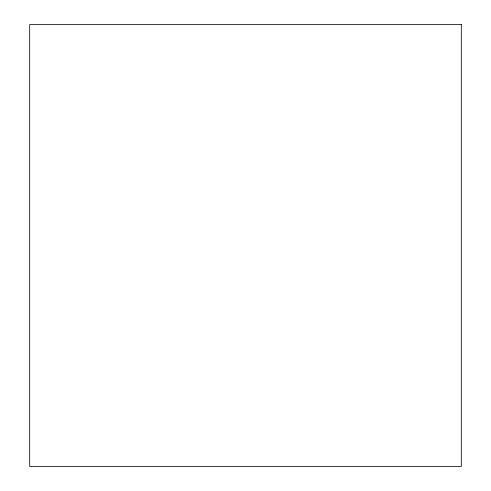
<?xml version="1.0" encoding="UTF-8"?>
<svg xmlns="http://www.w3.org/2000/svg" width="491" height="491" viewBox="0 0 491 491"><rect width="100%" height="100%" fill="white"/><g stroke="black" fill="none" stroke-linecap="round" stroke-linejoin="round"><path stroke-width="0.74" d="M461.307 24.55L29.693 24.55L29.693 466.45L461.307 466.45L461.307 24.55"/></g></svg>
